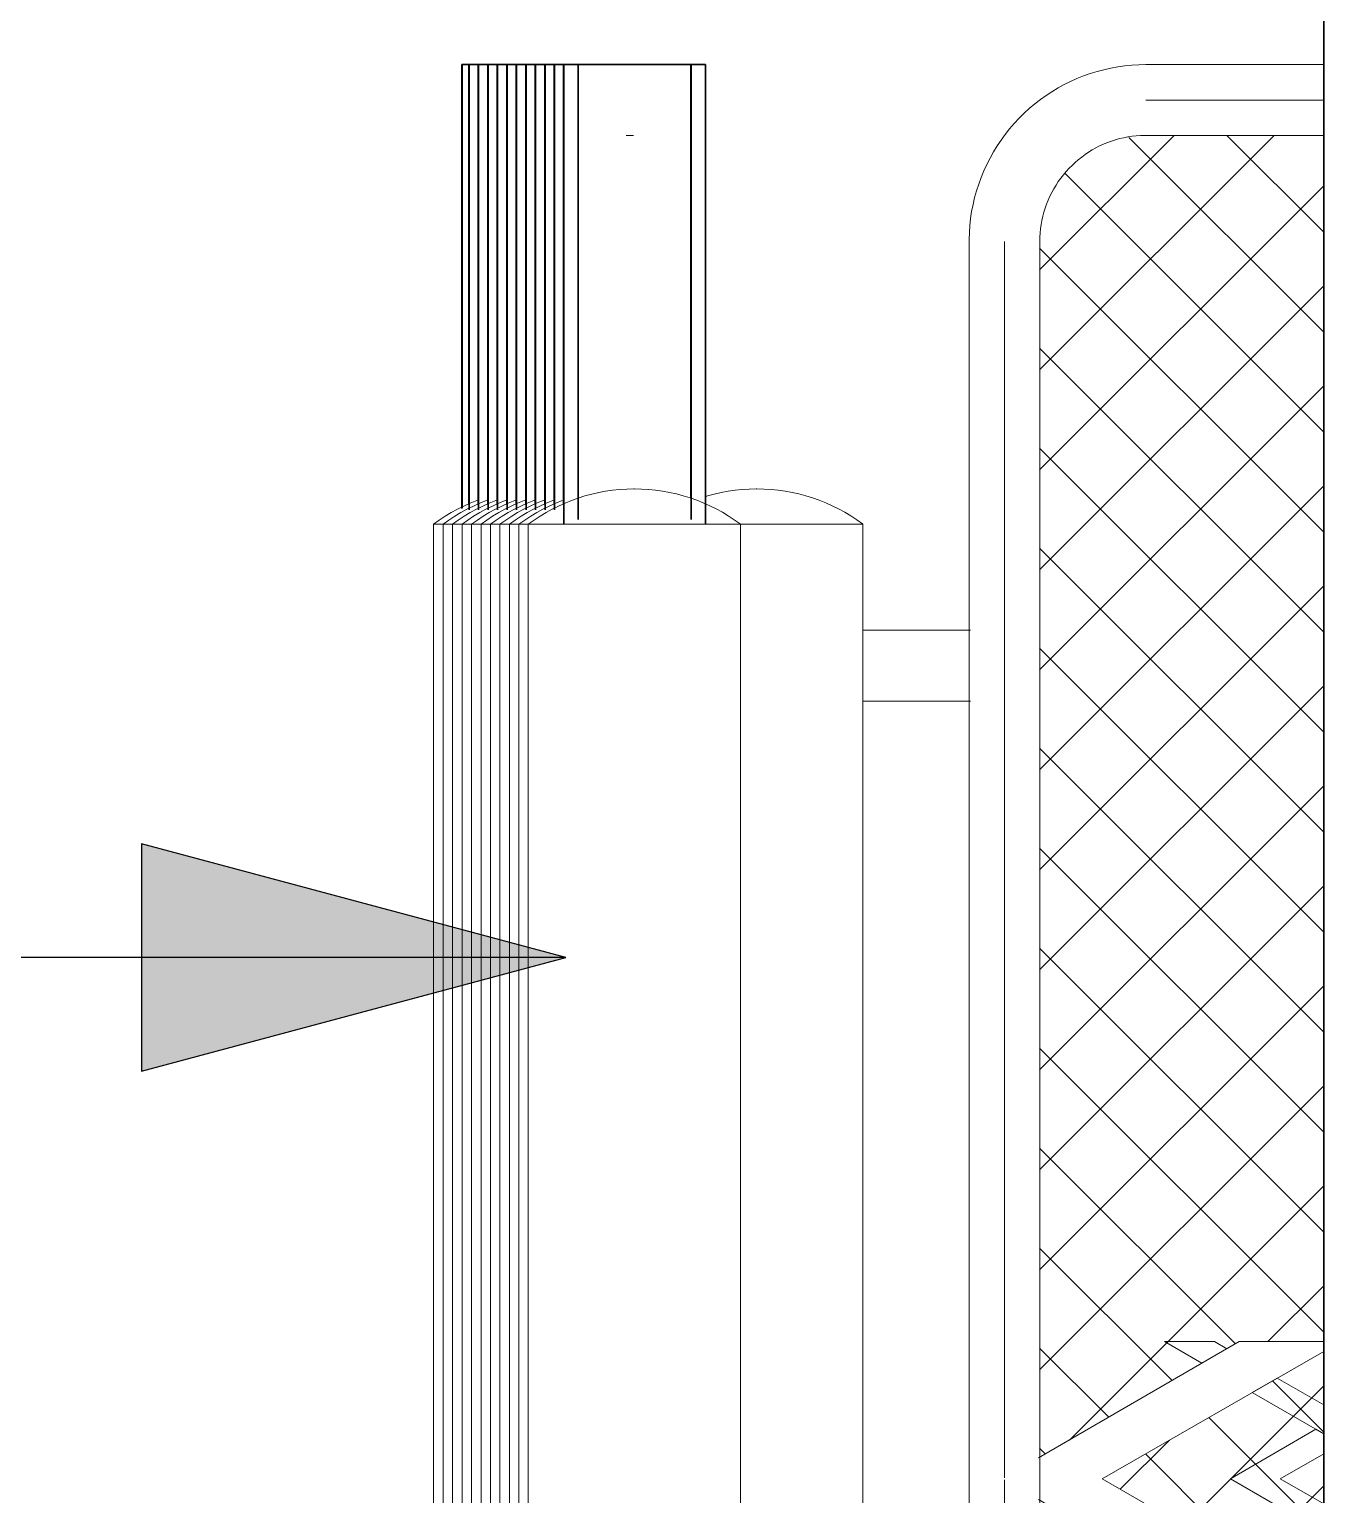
# Model space of a CAD drawing. Header units: millimetres. Extents: x -187664 to 435448, y -313239 to 299894.
# Drawn here: x 5109 to 6024, y -308626 to -307590 of the extents above; entities that cross this region are included whole.
import ezdxf

# ---------------------------------------------------------------- set-up
doc = ezdxf.new("R2010")
doc.units = ezdxf.units.MM
for name, color, linetype, lineweight in [('A-ANNO-KEYN', 3, 'Continuous', 25), ('A-GLAZ-CURT', 2, 'Continuous', 9), ('A-GLAZ-CWMG', 2, 'Continuous', 35), ('I-WALL-E', 2, 'Continuous', 35)]:
    doc.layers.add(name, color=color, linetype=linetype, lineweight=lineweight)

# ---------------------------------------------------------------- blocks, each defined once
blk = doc.blocks.new('DPA_CP_Fence Type D - Fence Post Left w MRTA Logo-17948335-2140-01 ENTRANCE 1 ELEVATION 2')
at = {"layer": 'A-GLAZ-CURT'}
for p, q in [((-19134.9, 103450), (-19140.2, 103450)), ((-19140.2, 103400), (-19134.9, 103400)), ((-19209.3, 103125), (-19209.3, 101450)), ((-19188.6, 103125), (-19209.3, 103125)), ((-19209.3, 103125), (-19134.1, 103125)), ((-19184.5, 103125), (-19187.4, 103125)), ((-19134.1, 103125), (-19059.3, 103125)), ((-19059.3, 103125), (-19083.8, 103125)), ((-19059.3, 101450), (-19059.3, 103125)), ((-19134.9, 101500), (-19140.2, 101500)), ((-19140.2, 101450), (-19134.9, 101450))]:
    blk.add_line(p, q, dxfattribs=at)
at = {"layer": 'A-GLAZ-CURT', "flags": 128}
for points in [[(-19209.3, 103125), (-19205.2, 103127.9), (-19201, 103130.7), (-19196.7, 103133.3), (-19192.4, 103135.7), (-19187.9, 103137.9), (-19183.3, 103140), (-19178.7, 103141.8), (-19174, 103143.5), (-19169.2, 103145), (-19164.4, 103146.3), (-19159.5, 103147.4), (-19154.6, 103148.3), (-19149.7, 103149), (-19144.7, 103149.6), (-19139.7, 103149.9), (-19134.7, 103150), (-19134.3, 103150)], [(-19134.3, 103150), (-19129.3, 103149.9), (-19124.3, 103149.6), (-19119.3, 103149.1), (-19114.3, 103148.4), (-19109.4, 103147.5), (-19104.5, 103146.4), (-19099.7, 103145.1), (-19094.9, 103143.7), (-19090.2, 103142), (-19085.6, 103140.1), (-19081, 103138.1), (-19076.5, 103135.9), (-19072.1, 103133.5), (-19067.9, 103130.9), (-19063.7, 103128.2), (-19059.6, 103125.3), (-19059.3, 103125)]]:
    blk.add_lwpolyline(points, dxfattribs=at)
blk = doc.blocks.new('Rectangular Mullion - Mullion_H-Beam-17948301-2140-01 ENTRANCE 1 ELEVATION 2')
at = {"layer": 'A-GLAZ-CWMG'}
for p, q in [((-19228.7, 103450), (-19238.7, 103450)), ((-19238.4, 103450), (-19228.4, 103450)), ((-19148.6, 103450), (-19228.6, 103450)), ((-19228.5, 103450), (-19148.5, 103450)), ((-19138.7, 103450), (-19148.7, 103450)), ((-19148.4, 103450), (-19138.4, 103450))]:
    blk.add_line(p, q, dxfattribs=at)
blk = doc.blocks.new('Rectangular Mullion - Mullion_H-Beam-17948302-2140-01 ENTRANCE 1 ELEVATION 2')
at = {"layer": 'A-GLAZ-CWMG'}
for p, q in [((-19174.4, 103450), (-19184.4, 103450)), ((-19184.4, 103450), (-19184.1, 103450)), ((-19184.4, 103139.7), (-19184.4, 103450)), ((-19184.1, 103450), (-19174.1, 103450)), ((-19184.1, 103125.1), (-19184.1, 103450)), ((-19094.3, 103450), (-19174.3, 103450)), ((-19174.2, 103450), (-19094.2, 103450)), ((-19174.1, 103128.4), (-19174.1, 103450)), ((-19084.4, 103450), (-19094.4, 103450)), ((-19094.3, 103143.9), (-19094.3, 103450)), ((-19094.2, 103450), (-19094.1, 103450)), ((-19094.2, 103142), (-19094.2, 103450)), ((-19094.1, 103450), (-19084.1, 103450)), ((-19094.1, 103128.3), (-19094.1, 103450)), ((-19084.1, 103450), (-19084.1, 103125))]:
    blk.add_line(p, q, dxfattribs=at)
blk = doc.blocks.new('DPA_CP_Fence Type D - Fence Post Left w MRTA Logo-17948333-2140-01 ENTRANCE 1 ELEVATION 2')
at = {"layer": 'A-GLAZ-CURT'}
for p, q in [((-19141.5, 103450), (-19146.9, 103450)), ((-19215.9, 103125), (-19215.9, 101450)), ((-19215.9, 103125), (-19184.9, 103125)), ((-19191.1, 103125), (-19215.7, 103125)), ((-19083.3, 103125), (-19065.9, 103125)), ((-19065.9, 103125), (-19083.3, 103125))]:
    blk.add_line(p, q, dxfattribs=at)
at = {"layer": 'A-GLAZ-CURT', "flags": 128}
blk.add_lwpolyline([(-19215.9, 103125), (-19211.8, 103127.9), (-19207.6, 103130.7), (-19203.3, 103133.3), (-19199, 103135.7), (-19194.5, 103137.9), (-19189.9, 103140), (-19185.3, 103141.8)], dxfattribs=at)
blk = doc.blocks.new('DPA_CP_Fence Type D - Fence Post Left w MRTA Logo-V483-2140-01 ENTRANCE 1 ELEVATION 2')
at = {"layer": 'A-GLAZ-CURT'}
for p, q in [((-19148.2, 103450), (-19153.6, 103450)), ((-19222.6, 103125), (-19222.6, 101450)), ((-19197.8, 103125), (-19222.6, 103125)), ((-19222.6, 103125), (-19197.8, 103125)), ((-19197.6, 103125), (-19191.5, 103125)), ((-19083, 103125), (-19072.6, 103125)), ((-19072.6, 103125), (-19083, 103125))]:
    blk.add_line(p, q, dxfattribs=at)
at = {"layer": 'A-GLAZ-CURT', "flags": 128}
blk.add_lwpolyline([(-19222.6, 103125), (-19218.5, 103127.9), (-19214.3, 103130.7), (-19210.1, 103133.3), (-19205.7, 103135.7), (-19201.2, 103137.9), (-19196.6, 103140), (-19192, 103141.8), (-19190.7, 103142.3)], dxfattribs=at)
blk = doc.blocks.new('DPA_CP_Fence Type D - Fence Post Left w MRTA Logo-V484-2140-01 ENTRANCE 1 ELEVATION 2')
at = {"layer": 'A-GLAZ-CURT'}
for p, q in [((-19154.9, 103450), (-19160.3, 103450)), ((-19229.3, 103125), (-19229.3, 101450)), ((-19224.1, 103125), (-19229.3, 103125)), ((-19229.3, 103125), (-19207.2, 103125)), ((-19204.5, 103125), (-19223.6, 103125)), ((-19206.3, 103125), (-19198.2, 103125)), ((-19083.5, 103125), (-19079.3, 103125)), ((-19079.3, 103125), (-19083.4, 103125))]:
    blk.add_line(p, q, dxfattribs=at)
at = {"layer": 'A-GLAZ-CURT', "flags": 128}
blk.add_lwpolyline([(-19229.3, 103125), (-19225.2, 103127.9), (-19221, 103130.7), (-19216.8, 103133.3), (-19212.4, 103135.7), (-19207.9, 103137.9), (-19203.4, 103140), (-19198.7, 103141.8), (-19197.4, 103142.3)], dxfattribs=at)
blk = doc.blocks.new('DPA_CP_Fence Type D - Fence Post Left w MRTA Logo-V485-2140-01 ENTRANCE 1 ELEVATION 2')
at = {"layer": 'A-GLAZ-CURT'}
for p, q in [((-19161.6, 103450), (-19167.1, 103450)), ((-19236, 103125), (-19236, 101450)), ((-19215.2, 103125), (-19236, 103125)), ((-19236, 103125), (-19215.3, 103125)), ((-19211.3, 103125), (-19214.1, 103125)), ((-19213.9, 103125), (-19204.9, 103125))]:
    blk.add_line(p, q, dxfattribs=at)
at = {"layer": 'A-GLAZ-CURT', "flags": 128}
blk.add_lwpolyline([(-19236, 103125), (-19231.9, 103127.9), (-19227.7, 103130.7), (-19223.5, 103133.3), (-19219.1, 103135.7), (-19214.6, 103137.9), (-19210.1, 103140), (-19205.4, 103141.8), (-19204.1, 103142.3)], dxfattribs=at)
blk = doc.blocks.new('DPA_CP_Fence Type D - Fence Post Left w MRTA Logo-V486-2140-01 ENTRANCE 1 ELEVATION 2')
at = {"layer": 'A-GLAZ-CURT'}
for p, q in [((-19168.3, 103450), (-19173.8, 103450)), ((-19242.7, 103125), (-19242.7, 101450)), ((-19242.7, 103125), (-19211.6, 103125)), ((-19218, 103125), (-19242.5, 103125))]:
    blk.add_line(p, q, dxfattribs=at)
at = {"layer": 'A-GLAZ-CURT', "flags": 128}
blk.add_lwpolyline([(-19242.7, 103125), (-19238.6, 103127.9), (-19234.5, 103130.7), (-19230.2, 103133.3), (-19225.8, 103135.7), (-19221.3, 103137.9), (-19216.8, 103140), (-19212.1, 103141.8), (-19210.9, 103142.3)], dxfattribs=at)
blk = doc.blocks.new('DPA_CP_Fence Type D - Fence Post Left w MRTA Logo-V487-2140-01 ENTRANCE 1 ELEVATION 2')
at = {"layer": 'A-GLAZ-CURT'}
for p, q in [((-19175, 103450), (-19180.5, 103450)), ((-19249.4, 103125), (-19249.4, 101450)), ((-19224.7, 103125), (-19249.4, 103125)), ((-19249.4, 103125), (-19224.6, 103125)), ((-19224.3, 103125), (-19218.3, 103125))]:
    blk.add_line(p, q, dxfattribs=at)
at = {"layer": 'A-GLAZ-CURT', "flags": 128}
blk.add_lwpolyline([(-19249.4, 103125), (-19245.3, 103127.9), (-19241.2, 103130.7), (-19236.9, 103133.3), (-19232.5, 103135.7), (-19228, 103137.9), (-19223.5, 103140), (-19218.8, 103141.8), (-19217.6, 103142.3)], dxfattribs=at)
blk = doc.blocks.new('DPA_CP_Fence Type D - Fence Post Left w MRTA Logo-V488-2140-01 ENTRANCE 1 ELEVATION 2')
at = {"layer": 'A-GLAZ-CURT'}
for p, q in [((-19181.7, 103450), (-19187.2, 103450)), ((-19256.1, 103125), (-19256.1, 101450)), ((-19231.4, 103125), (-19256.1, 103125)), ((-19256.1, 103125), (-19225.1, 103125))]:
    blk.add_line(p, q, dxfattribs=at)
at = {"layer": 'A-GLAZ-CURT', "flags": 128}
blk.add_lwpolyline([(-19256.1, 103125), (-19252, 103127.9), (-19247.9, 103130.7), (-19243.6, 103133.3), (-19239.2, 103135.7), (-19234.7, 103137.9), (-19230.2, 103140), (-19225.6, 103141.8), (-19224.3, 103142.3)], dxfattribs=at)
blk = doc.blocks.new('DPA_CP_Fence Type D - Fence Post Left w MRTA Logo-V489-2140-01 ENTRANCE 1 ELEVATION 2')
at = {"layer": 'A-GLAZ-CURT'}
for p, q in [((-19188.4, 103450), (-19193.9, 103450)), ((-19262.8, 103125), (-19262.8, 101450)), ((-19241.8, 103125), (-19262.8, 103125)), ((-19262.8, 103125), (-19241.8, 103125)), ((-19238.1, 103125), (-19241, 103125)), ((-19240.7, 103125), (-19231.8, 103125))]:
    blk.add_line(p, q, dxfattribs=at)
at = {"layer": 'A-GLAZ-CURT', "flags": 128}
blk.add_lwpolyline([(-19262.8, 103125), (-19258.8, 103127.9), (-19254.6, 103130.7), (-19250.3, 103133.3), (-19245.9, 103135.7), (-19241.5, 103137.9), (-19236.9, 103140), (-19232.3, 103141.8), (-19231, 103142.3)], dxfattribs=at)
blk = doc.blocks.new('DPA_CP_Fence Type D - Fence Post Left w MRTA Logo-17948346-2140-01 ENTRANCE 1 ELEVATION 2')
at = {"layer": 'A-GLAZ-CURT'}
for p, q in [((-19201.9, 103450), (-19205.5, 103450)), ((-19276.2, 103125), (-19276.2, 101450)), ((-19251.5, 103125), (-19276.2, 103125)), ((-19276.2, 103125), (-19245.2, 103125))]:
    blk.add_line(p, q, dxfattribs=at)
at = {"layer": 'A-GLAZ-CURT', "flags": 128}
blk.add_lwpolyline([(-19276.2, 103125), (-19272.2, 103127.9), (-19268, 103130.7), (-19263.7, 103133.3), (-19259.3, 103135.7), (-19254.9, 103137.9), (-19250.3, 103140), (-19245.7, 103141.8), (-19244.4, 103142.3)], dxfattribs=at)
blk = doc.blocks.new('Rectangular Mullion - Mullion_H-Beam-17948298-2140-01 ENTRANCE 1 ELEVATION 2')
at = {"layer": 'A-GLAZ-CWMG'}
for p, q in [((-19181, 103450), (-19191, 103450)), ((-19191, 103450), (-19190.7, 103450)), ((-19191, 103450), (-19191, 103139.7)), ((-19190.7, 103450), (-19180.7, 103450)), ((-19190.7, 103450), (-19190.7, 103135.3)), ((-19100.9, 103450), (-19180.9, 103450)), ((-19180.8, 103450), (-19100.8, 103450)), ((-19091, 103450), (-19101, 103450)), ((-19099.7, 103450), (-19090.7, 103450))]:
    blk.add_line(p, q, dxfattribs=at)
blk = doc.blocks.new('Rectangular Mullion - Mullion_H-Beam-V498-2140-01 ENTRANCE 1 ELEVATION 2')
at = {"layer": 'A-GLAZ-CWMG'}
for p, q in [((-19187.7, 103450), (-19197.7, 103450)), ((-19197.7, 103450), (-19197.4, 103450)), ((-19197.7, 103450), (-19197.7, 103139.7)), ((-19197.4, 103450), (-19187.4, 103450)), ((-19197.4, 103450), (-19197.4, 103135.3)), ((-19107.6, 103450), (-19187.6, 103450)), ((-19187.5, 103450), (-19107.5, 103450)), ((-19097.7, 103450), (-19107.7, 103450)), ((-19107.4, 103450), (-19097.4, 103450))]:
    blk.add_line(p, q, dxfattribs=at)
blk = doc.blocks.new('Rectangular Mullion - Mullion_H-Beam-V499-2140-01 ENTRANCE 1 ELEVATION 2')
at = {"layer": 'A-GLAZ-CWMG'}
for p, q in [((-19201.1, 103450), (-19211.1, 103450)), ((-19211.1, 103450), (-19210.9, 103450)), ((-19211.1, 103450), (-19211.1, 103138.9)), ((-19210.9, 103450), (-19200.9, 103450)), ((-19210.9, 103450), (-19210.9, 103135.3)), ((-19121, 103450), (-19201, 103450)), ((-19201, 103450), (-19121, 103450)), ((-19111.1, 103450), (-19121.1, 103450)), ((-19120.9, 103450), (-19110.9, 103450))]:
    blk.add_line(p, q, dxfattribs=at)
blk = doc.blocks.new('Rectangular Mullion - Mullion_H-Beam-V500-2140-01 ENTRANCE 1 ELEVATION 2')
at = {"layer": 'A-GLAZ-CWMG'}
for p, q in [((-19214.5, 103450), (-19224.5, 103450)), ((-19224.5, 103450), (-19224.3, 103450)), ((-19224.5, 103450), (-19224.5, 103138.9)), ((-19224.3, 103450), (-19214.3, 103450)), ((-19224.3, 103450), (-19224.3, 103135.3)), ((-19135.2, 103450), (-19214.4, 103450)), ((-19214.4, 103450), (-19135.2, 103450)), ((-19124.5, 103450), (-19134.5, 103450)), ((-19134.3, 103450), (-19124.3, 103450))]:
    blk.add_line(p, q, dxfattribs=at)
blk = doc.blocks.new('Rectangular Mullion - Mullion_H-Beam-V501-2140-01 ENTRANCE 1 ELEVATION 2')
at = {"layer": 'A-GLAZ-CWMG'}
for p, q in [((-19241.6, 103450), (-19251.3, 103450)), ((-19251.3, 103450), (-19251.1, 103450)), ((-19251.3, 103450), (-19251.3, 103138.9)), ((-19251.1, 103450), (-19241.6, 103450)), ((-19251.1, 103450), (-19251.1, 103135.3)), ((-19161.2, 103450), (-19241.2, 103450)), ((-19241.2, 103450), (-19161.2, 103450)), ((-19151.3, 103450), (-19161.3, 103450)), ((-19161.1, 103450), (-19151.1, 103450))]:
    blk.add_line(p, q, dxfattribs=at)
blk = doc.blocks.new('DPA_CP_Fence Type D - Fence Post Left w MRTA Logo-V502-2140-01 ENTRANCE 1 ELEVATION 2')
at = {"layer": 'A-GLAZ-CURT'}
blk.add_line((-19175.1, 103450), (-19180.6, 103450), dxfattribs=at)
blk = doc.blocks.new('Rectangular Mullion - Mullion_H-Beam-V505-2140-01 ENTRANCE 1 ELEVATION 2')
at = {"layer": 'A-GLAZ-CWMG'}
for p, q in [((-19214.6, 103450), (-19224.6, 103450)), ((-19224.4, 103450), (-19214.4, 103450)), ((-19135.2, 103450), (-19214.5, 103450)), ((-19214.5, 103450), (-19135.2, 103450)), ((-19124.6, 103450), (-19134.6, 103450)), ((-19134.4, 103450), (-19124.4, 103450))]:
    blk.add_line(p, q, dxfattribs=at)
blk = doc.blocks.new('Rectangular Mullion - Mullion_H-Beam-V506-2140-01 ENTRANCE 1 ELEVATION 2')
at = {"layer": 'A-GLAZ-CWMG'}
for p, q in [((-19221.3, 103450), (-19231.3, 103450)), ((-19231.1, 103450), (-19221.1, 103450)), ((-19141.2, 103450), (-19221.2, 103450)), ((-19221.2, 103450), (-19141.2, 103450)), ((-19131.3, 103450), (-19141.3, 103450)), ((-19141.1, 103450), (-19131.1, 103450))]:
    blk.add_line(p, q, dxfattribs=at)
blk = doc.blocks.new('DPA_CP_Fence Type D - Fence Post Left w MRTA Logo-V507-2140-01 ENTRANCE 1 ELEVATION 2')
at = {"layer": 'A-GLAZ-CURT'}
blk.add_line((-19168.5, 103450), (-19173.9, 103450), dxfattribs=at)
blk = doc.blocks.new('Rectangular Mullion - Mullion_H-Beam-V509-2140-01 ENTRANCE 1 ELEVATION 2')
at = {"layer": 'A-GLAZ-CWMG'}
for p, q in [((-19208, 103450), (-19218, 103450)), ((-19217.8, 103450), (-19207.8, 103450)), ((-19127.9, 103450), (-19207.9, 103450)), ((-19207.9, 103450), (-19127.9, 103450)), ((-19118, 103450), (-19128, 103450)), ((-19127.8, 103450), (-19117.8, 103450))]:
    blk.add_line(p, q, dxfattribs=at)
blk = doc.blocks.new('Rectangular Mullion - Mullion_H-Beam-V510-2140-01 ENTRANCE 1 ELEVATION 2')
at = {"layer": 'A-GLAZ-CWMG'}
for p, q in [((-19246.2, 103450), (-19256.2, 103450)), ((-19256.2, 103450), (-19256, 103450)), ((-19256.2, 103450), (-19256.2, 103136.1)), ((-19256, 103450), (-19246, 103450)), ((-19256, 103450), (-19256, 103136.3)), ((-19166.1, 103450), (-19246.1, 103450)), ((-19246.1, 103450), (-19166.1, 103450)), ((-19156.2, 103450), (-19166.2, 103450)), ((-19166, 103450), (-19156, 103450))]:
    blk.add_line(p, q, dxfattribs=at)
blk = doc.blocks.new('DPA_CP_Fence Type D - Fence Post Left w MRTA Logo-17948264-2140-01 ENTRANCE 1 ELEVATION 2')
at = {"layer": 'A-GLAZ-CURT'}
h = blk.add_hatch(dxfattribs=at)
h.set_pattern_fill('FP_15', color=256, style=0, pattern_type=2)
h.set_pattern_definition([(45, (-18634.85, 101450), (-35.3553, 35.3553), []), (135, (-18634.85, 101450), (-35.3553, -35.3553), [])])
h.paths.add_polyline_path([(-18844.7, 101555), (-18647, 101555), (-18647, 102353), (-18706.7, 102353), (-18847.8, 102434.9), (-18847, 101568.2), (-18845, 101555.6)])
h.paths.add_polyline_path([(-18647, 102360), (-18647, 102540), (-18803.7, 102450), (-18657.7, 102366.1)])
h.paths.add_polyline_path([(-18847.8, 102465.1), (-18706.7, 102547), (-18647, 102547), (-18647, 103400.1), (-18777.9, 103399.5), (-18791.8, 103397.4), (-18814, 103387.5), (-18829.4, 103373.6), (-18840, 103357.7), (-18846.1, 103340.2), (-18847.8, 103325), (-18847.8, 102547)])
for p, q in [((-18647, 103450), (-18772.7, 103450)), ((-18647, 103425), (-18772.7, 103425)), ((-18772.7, 103425), (-18647, 103425)), ((-18772.7, 103400), (-18647, 103400)), ((-18897.7, 103325), (-18897.7, 101575)), ((-18872.7, 103325), (-18872.7, 102450.7)), ((-18872.7, 102450.7), (-18872.7, 103325)), ((-18847.7, 101575), (-18847.7, 103325)), ((-18972.7, 103125), (-19084.8, 103125)), ((-19084.8, 103125), (-18972.7, 103125)), ((-18972.7, 101555), (-18972.7, 103125)), ((-18896.8, 103050), (-18972.8, 103050)), ((-18972.7, 103050), (-18897.7, 103050)), ((-18872.7, 103000), (-18872.7, 103050)), ((-18872.7, 103050), (-18872.7, 103000)), ((-18972.8, 103000), (-18896.8, 103000)), ((-18897.7, 103000), (-18972.7, 103000)), ((-18706.7, 102547), (-18848.5, 102464.7)), ((-18803.7, 102450), (-18647, 102540)), ((-18724.3, 102547), (-18759.6, 102547)), ((-18759.6, 102547), (-18733.2, 102531.7)), ((-18733.2, 102531.7), (-18715.5, 102541.9)), ((-18715.5, 102541.9), (-18724.3, 102547)), ((-18647, 102547), (-18706.7, 102547)), ((-18679.8, 102521.2), (-18697.5, 102511)), ((-18647, 102502.3), (-18679.8, 102521.2)), ((-18697.5, 102511), (-18647, 102481.8)), ((-18652.5, 102485), (-18712.9, 102450)), ((-18647, 102481.8), (-18652.5, 102485)), ((-18677.7, 102450), (-18647, 102467.7)), ((-18872.7, 102449.3), (-18872.7, 101575)), ((-18872.7, 101575), (-18872.7, 102449.3)), ((-18647, 102360), (-18803.7, 102450)), ((-18712.9, 102450), (-18652.5, 102415)), ((-18647, 102432.3), (-18677.7, 102450)), ((-18848.5, 102435.3), (-18706.7, 102353)), ((-18647, 102418.2), (-18697.5, 102389)), ((-18652.5, 102415), (-18647, 102418.2)), ((-18679.8, 102378.8), (-18647, 102397.7)), ((-18697.5, 102389), (-18679.8, 102378.8)), ((-18733.2, 102368.3), (-18759.6, 102353)), ((-18715.5, 102358.1), (-18733.2, 102368.3)), ((-18759.6, 102353), (-18724.3, 102353)), ((-18724.3, 102353), (-18715.5, 102358.1)), ((-18706.7, 102353), (-18647, 102353)), ((-18896.8, 101900), (-18972.8, 101900)), ((-18972.7, 101900), (-18897.5, 101900)), ((-18872.7, 101850), (-18872.7, 101900)), ((-18872.7, 101900), (-18872.7, 101850)), ((-18972.8, 101850), (-18896.8, 101850)), ((-18897.5, 101850), (-18972.7, 101850))]:
    blk.add_line(p, q, dxfattribs=at)
at = {"layer": 'A-GLAZ-CURT', "flags": 128}
for points in [[(-18772.7, 103450), (-18777.7, 103449.9), (-18782.7, 103449.6), (-18787.6, 103449.1), (-18792.6, 103448.4), (-18797.5, 103447.5), (-18802.4, 103446.4), (-18807.2, 103445.1), (-18812, 103443.7), (-18816.7, 103442), (-18821.4, 103440.1), (-18825.9, 103438.1), (-18830.4, 103435.9), (-18834.8, 103433.5), (-18839.1, 103430.9), (-18843.3, 103428.2), (-18847.3, 103425.3), (-18851.3, 103422.2), (-18855.1, 103419), (-18858.8, 103415.6), (-18862.3, 103412.1), (-18865.8, 103408.4), (-18869, 103404.6), (-18872.1, 103400.7), (-18875.1, 103396.7), (-18877.9, 103392.5), (-18880.5, 103388.3), (-18882.9, 103383.9), (-18885.2, 103379.5), (-18887.3, 103374.9), (-18889.2, 103370.3), (-18890.9, 103365.6), (-18892.4, 103360.8), (-18893.8, 103356), (-18894.9, 103351.2), (-18895.9, 103346.2), (-18896.6, 103341.3), (-18897.2, 103336.3), (-18897.5, 103331.3), (-18897.7, 103326.3), (-18897.7, 103325)], [(-18847.7, 103325), (-18847.6, 103328), (-18847.4, 103331), (-18847.1, 103334), (-18846.7, 103336.9), (-18846.2, 103339.9), (-18845.5, 103342.8), (-18844.8, 103345.7), (-18843.9, 103348.6), (-18842.9, 103351.4), (-18841.8, 103354.2), (-18840.5, 103356.9), (-18839.2, 103359.6), (-18837.8, 103362.3), (-18836.2, 103364.8), (-18834.6, 103367.3), (-18832.8, 103369.8), (-18831, 103372.2), (-18829.1, 103374.5), (-18827, 103376.7), (-18824.9, 103378.8), (-18822.7, 103380.8), (-18820.5, 103382.8), (-18818.1, 103384.7), (-18815.7, 103386.4), (-18813.2, 103388.1), (-18810.6, 103389.7), (-18808, 103391.1), (-18805.4, 103392.5), (-18802.6, 103393.8), (-18799.9, 103394.9), (-18797, 103395.9), (-18794.2, 103396.9), (-18791.3, 103397.7), (-18788.4, 103398.3), (-18785.4, 103398.9), (-18782.5, 103399.4), (-18779.5, 103399.7), (-18776.5, 103399.9), (-18773.5, 103400), (-18772.7, 103400)], [(-19084.1, 103144.5), (-19082.6, 103145), (-19077.8, 103146.3), (-19072.9, 103147.4), (-19068, 103148.3), (-19063.1, 103149), (-19058.1, 103149.6), (-19053.1, 103149.9), (-19048.1, 103150), (-19047.7, 103150)], [(-19047.7, 103150), (-19042.7, 103149.9), (-19037.7, 103149.6), (-19032.7, 103149.1), (-19027.8, 103148.4), (-19022.8, 103147.5), (-19018, 103146.4), (-19013.1, 103145.1), (-19008.4, 103143.7), (-19003.6, 103142), (-18999, 103140.1), (-18994.4, 103138.1), (-18990, 103135.9), (-18985.6, 103133.5), (-18981.3, 103130.9), (-18977.1, 103128.2), (-18973, 103125.3), (-18972.7, 103125)], [(-18897.7, 101575), (-18897.6, 101570), (-18897.3, 101565), (-18896.8, 101560), (-18896.1, 101555.1)], [(-18845.1, 101555.6), (-18845.3, 101556.4), (-18846, 101559.3), (-18846.6, 101562.3), (-18847, 101565.2), (-18847.4, 101568.2), (-18847.6, 101571.2), (-18847.7, 101574.2), (-18847.7, 101575)]]:
    blk.add_lwpolyline(points, dxfattribs=at)
blk = doc.blocks.new('System Panel - Glazed-17948359-2140-01 ENTRANCE 1 ELEVATION 2')
at = {"layer": 'A-GLAZ-CURT'}
for p, q in [((-19201, 103450), (-19176, 103450)), ((-19200.4, 103450), (-19175.4, 103450))]:
    blk.add_line(p, q, dxfattribs=at)

msp = doc.modelspace()

# ---------------------------------------------------------------- hatches: boundary and pattern name
at = {"layer": 'A-ANNO-KEYN'}
msp.add_hatch(color=256, dxfattribs=at).paths.add_polyline_path([(5488.377, -308245.988), (5188.377, -308165.603), (5188.377, -308326.372)])

# ---------------------------------------------------------------- linework, layer by layer
for p, q in [((5488.377, -308245.988), (5188.377, -308165.603)), ((5188.377, -308165.603), (5188.377, -308326.372)), ((5488.377, -308245.988), (2444.448, -308245.988)), ((5188.377, -308326.372), (5488.377, -308245.988))]:
    msp.add_line(p, q, dxfattribs=at)
at = {"layer": 'I-WALL-E'}
for p, q in [((6024.152, -305514.71), (6024.152, -309614.71)), ((6024.152, -305514.71), (6024.152, -309609.71)), ((6024.152, -309609.71), (6024.152, -305514.71)), ((6024.152, -305514.71), (6024.152, -309614.71)), ((6024.152, -305514.71), (6024.152, -309614.71)), ((6024.152, -309614.71), (6024.152, -305514.71)), ((6024.152, -309614.71), (6024.152, -305514.71)), ((6024.152, -305514.71), (6024.152, -309614.71)), ((6024.152, -309614.71), (6024.152, -305514.71)), ((6024.152, -305514.71), (6024.152, -309614.71))]:
    msp.add_line(p, q, dxfattribs=at)

# ---------------------------------------------------------------- block references
at = {"layer": 'A-GLAZ-CURT'}
for name, p in [('DPA_CP_Fence Type D - Fence Post Left w MRTA Logo-17948346-2140-01 ENTRANCE 1 ELEVATION 2', (24671.173, -411064.71)), ('DPA_CP_Fence Type D - Fence Post Left w MRTA Logo-V488-2140-01 ENTRANCE 1 ELEVATION 2', (24657.754, -411064.71)), ('DPA_CP_Fence Type D - Fence Post Left w MRTA Logo-V489-2140-01 ENTRANCE 1 ELEVATION 2', (24671.173, -411064.71)), ('DPA_CP_Fence Type D - Fence Post Left w MRTA Logo-V488-2140-01 ENTRANCE 1 ELEVATION 2', (24671.173, -411064.71)), ('DPA_CP_Fence Type D - Fence Post Left w MRTA Logo-V487-2140-01 ENTRANCE 1 ELEVATION 2', (24671.173, -411064.71)), ('DPA_CP_Fence Type D - Fence Post Left w MRTA Logo-V486-2140-01 ENTRANCE 1 ELEVATION 2', (24671.173, -411064.71)), ('DPA_CP_Fence Type D - Fence Post Left w MRTA Logo-V485-2140-01 ENTRANCE 1 ELEVATION 2', (24671.173, -411064.71)), ('DPA_CP_Fence Type D - Fence Post Left w MRTA Logo-V484-2140-01 ENTRANCE 1 ELEVATION 2', (24671.173, -411064.71)), ('DPA_CP_Fence Type D - Fence Post Left w MRTA Logo-V483-2140-01 ENTRANCE 1 ELEVATION 2', (24671.173, -411064.71)), ('DPA_CP_Fence Type D - Fence Post Left w MRTA Logo-17948333-2140-01 ENTRANCE 1 ELEVATION 2', (24671.173, -411064.71)), ('DPA_CP_Fence Type D - Fence Post Left w MRTA Logo-17948335-2140-01 ENTRANCE 1 ELEVATION 2', (24671.173, -411064.71)), ('System Panel - Glazed-17948359-2140-01 ENTRANCE 1 ELEVATION 2', (24671.173, -411064.71)), ('DPA_CP_Fence Type D - Fence Post Left w MRTA Logo-V502-2140-01 ENTRANCE 1 ELEVATION 2', (24664.464, -411064.71)), ('DPA_CP_Fence Type D - Fence Post Left w MRTA Logo-V502-2140-01 ENTRANCE 1 ELEVATION 2', (24671.173, -411064.71)), ('DPA_CP_Fence Type D - Fence Post Left w MRTA Logo-V507-2140-01 ENTRANCE 1 ELEVATION 2', (24671.173, -411064.71)), ('DPA_CP_Fence Type D - Fence Post Left w MRTA Logo-17948264-2140-01 ENTRANCE 1 ELEVATION 2', (24671.173, -411064.71))]:
    msp.add_blockref(name, p, dxfattribs=at)
at = {"layer": 'A-GLAZ-CWMG'}
for name, p in [('Rectangular Mullion - Mullion_H-Beam-V510-2140-01 ENTRANCE 1 ELEVATION 2', (24671.173, -411064.71)), ('Rectangular Mullion - Mullion_H-Beam-V501-2140-01 ENTRANCE 1 ELEVATION 2', (24671.173, -411064.71)), ('Rectangular Mullion - Mullion_H-Beam-V499-2140-01 ENTRANCE 1 ELEVATION 2', (24637.627, -411064.71)), ('Rectangular Mullion - Mullion_H-Beam-17948301-2140-01 ENTRANCE 1 ELEVATION 2', (24671.173, -411064.71)), ('Rectangular Mullion - Mullion_H-Beam-V506-2140-01 ENTRANCE 1 ELEVATION 2', (24664.464, -411064.71)), ('Rectangular Mullion - Mullion_H-Beam-V499-2140-01 ENTRANCE 1 ELEVATION 2', (24644.336, -411064.71)), ('Rectangular Mullion - Mullion_H-Beam-V506-2140-01 ENTRANCE 1 ELEVATION 2', (24671.173, -411064.71)), ('Rectangular Mullion - Mullion_H-Beam-V499-2140-01 ENTRANCE 1 ELEVATION 2', (24651.045, -411064.71)), ('Rectangular Mullion - Mullion_H-Beam-V505-2140-01 ENTRANCE 1 ELEVATION 2', (24671.173, -411064.71)), ('Rectangular Mullion - Mullion_H-Beam-V500-2140-01 ENTRANCE 1 ELEVATION 2', (24671.173, -411064.71)), ('Rectangular Mullion - Mullion_H-Beam-V509-2140-01 ENTRANCE 1 ELEVATION 2', (24671.173, -411064.71)), ('Rectangular Mullion - Mullion_H-Beam-V499-2140-01 ENTRANCE 1 ELEVATION 2', (24664.464, -411064.71)), ('Rectangular Mullion - Mullion_H-Beam-V499-2140-01 ENTRANCE 1 ELEVATION 2', (24671.173, -411064.71)), ('Rectangular Mullion - Mullion_H-Beam-V498-2140-01 ENTRANCE 1 ELEVATION 2', (24664.464, -411064.71)), ('Rectangular Mullion - Mullion_H-Beam-V498-2140-01 ENTRANCE 1 ELEVATION 2', (24671.173, -411064.71)), ('Rectangular Mullion - Mullion_H-Beam-17948298-2140-01 ENTRANCE 1 ELEVATION 2', (24671.173, -411064.71)), ('Rectangular Mullion - Mullion_H-Beam-17948302-2140-01 ENTRANCE 1 ELEVATION 2', (24671.173, -411064.71))]:
    msp.add_blockref(name, p, dxfattribs=at)

doc.saveas('drawing.dxf')
